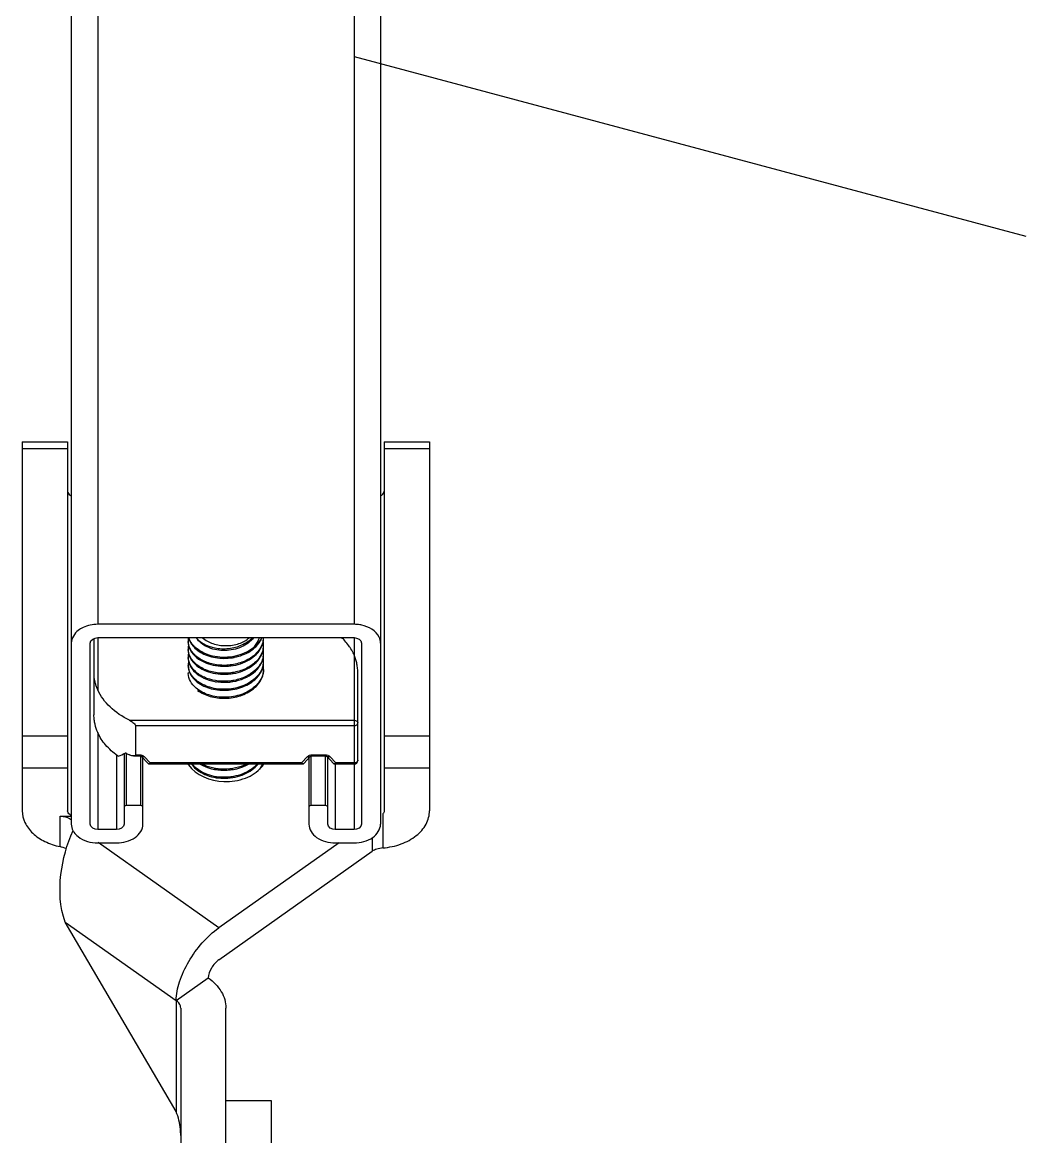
# Model space of a CAD drawing. Extents: x 27938 to 1507990, y 110129 to 923079.
# Drawn here: x 556989 to 558535, y 377082 to 378799 of the extents above; entities that cross this region are included whole.
import ezdxf

# ---------------------------------------------------------------- set-up
doc = ezdxf.new("R2010")
doc.units = 0
doc.header["$LTSCALE"] = 1000
doc.header["$MEASUREMENT"] = 0
doc.styles.get("Standard").update_dxf_attribs({"font": 'gbenor.shx', "bigfont": 'gbcbig.shx'})
doc.dimstyles.get("Standard").update_dxf_attribs({"dimtxt": 0.18, "dimasz": 0.18, "dimexe": 0.18, "dimexo": 0.0625, "dimgap": 0.09, "dimtad": 0, "dimtih": 1, "dimtoh": 1, "dimdec": 4, "dimzin": 0, "dimdsep": 46, "dimtxsty": 'Standard', "dimcen": 0.09, "dimadec": 0, "dimazin": 0, "dimtfac": 1, "dimtdec": 4, "dimtofl": 0, "dimtmove": 0, "dimatfit": 3, "dimfxl": 1, "dimtolj": 1, "dimtzin": 0, "dimarcsym": 0})

msp = doc.modelspace()

# ---------------------------------------------------------------- linework, layer by layer
at = {"linetype": 'Continuous'}
for p, q in [((557105.7, 380956.8), (557105.7, 377871.3)), ((557500.6, 380956.8), (557500.6, 377871.3)), ((557065, 380928.1), (557065, 377563.3)), ((557541.3, 380928.1), (557541.3, 377563.3)), ((556989.5, 378152.5), (557059.2, 378152.5)), ((556989.5, 378152.5), (556989.5, 377583.8)), ((556989.5, 378142.3), (557059.2, 378142.3)), ((557059.2, 378152.5), (557059.2, 377583.8)), ((557547.1, 378152.5), (557616.8, 378152.5)), ((557547.1, 378152.5), (557547.1, 377583.8)), ((557547.1, 378142.3), (557616.8, 378142.3)), ((557616.8, 378152.5), (557616.8, 377583.8)), ((557500.6, 377871.3), (557105.7, 377871.3)), ((557099.8, 377849.6), (557099.8, 377731.7)), ((557105.7, 377850.8), (557500.6, 377850.8)), ((557105.7, 377850.8), (557105.7, 377770.2)), ((557500.6, 377850.8), (557500.6, 377555.1)), ((557094, 377563.3), (557094, 377842.5)), ((557512.2, 377842.5), (557512.2, 377563.3)), ((557506.4, 377661.8), (557506.4, 377797.4)), ((557154.5, 377723.4), (557500.6, 377723.4)), ((557163.7, 377715.2), (557500.6, 377715.2)), ((557163.7, 377715.2), (557163.7, 377670.1)), ((557059.2, 377698.8), (556989.5, 377698.8)), ((557105.7, 377704.5), (557105.7, 377555.1)), ((557616.8, 377698.8), (557547.1, 377698.8)), ((557134.7, 377669.8), (557134.7, 377555.1)), ((557146.3, 377672.8), (557146.3, 377563.3)), ((557149.8, 377592), (557149.8, 377672.4)), ((557160.8, 377668.4), (557170.6, 377668.4)), ((557163.7, 377670.1), (557170.6, 377670.1)), ((557170.6, 377670.1), (557170.6, 377668.4)), ((557171.9, 377592), (557171.9, 377668.4)), ((557173.2, 377667.6), (557183.3, 377656.9)), ((557175.4, 377563.3), (557175.4, 377665.3)), ((557177.4, 377667.5), (557186.6, 377657.7)), ((557419.7, 377657.7), (557186.6, 377657.7)), ((557419.7, 377657.7), (557428.9, 377667.5)), ((557423, 377656.9), (557433.1, 377667.6)), ((557430.9, 377665.3), (557430.9, 377563.3)), ((557434.4, 377592), (557434.4, 377667.6)), ((557435.6, 377670.1), (557456.4, 377670.1)), ((557435.6, 377670.1), (557435.6, 377668.4)), ((557435.6, 377668.4), (557456.4, 377668.4)), ((557456.4, 377670.1), (557456.4, 377668.4)), ((557456.5, 377592), (557456.5, 377668.4)), ((557458.9, 377667.6), (557469, 377656.9)), ((557459.9, 377563.3), (557459.9, 377666.5)), ((557463.1, 377667.5), (557472.3, 377657.7)), ((557500.6, 377657.7), (557472.3, 377657.7)), ((557059.2, 377649.5), (556989.5, 377649.5)), ((557421, 377656), (557185.3, 377656)), ((557500.6, 377656), (557471, 377656)), ((557471.6, 377656), (557471.6, 377555.1)), ((557616.8, 377649.5), (557547.1, 377649.5)), ((557171.9, 377592), (557149.8, 377592)), ((557456.5, 377592), (557434.4, 377592)), ((557047.6, 377575.6), (557065, 377575.6)), ((557047.6, 377528.7), (557047.6, 377575.6)), ((557545.1, 377579.2), (557545.1, 377526.7)), ((557134.7, 377555.1), (557105.7, 377555.1)), ((557500.6, 377555.1), (557471.6, 377555.1)), ((557528.6, 377542.7), (557528.6, 377521.5)), ((557105.7, 377534.5), (557134.7, 377534.5)), ((557292.4, 377403.7), (557106.2, 377535.3)), ((557477.4, 377534.5), (557292.4, 377403.7)), ((557292.4, 377354.4), (557528.6, 377521.5)), ((557471.6, 377534.5), (557500.6, 377534.5)), ((557055.5, 377412.5), (557226.6, 377291.5)), ((557226.6, 377120.4), (557055.5, 377412.5)), ((557226.6, 377291.5), (557275.9, 377326.4)), ((557226.6, 377291.5), (557226.6, 377120.4)), ((557233.5, 377279.9), (557233.5, 376672.9)), ((557303.1, 377003.5), (557303.1, 377279.9)), ((557303.1, 377137.5), (557372.8, 377137.5)), ((557372.8, 377137.5), (557372.8, 376614.8))]:
    msp.add_line(p, q, dxfattribs=at)
for points in [[(557183.3, 377656.9), (557183.9, 377656.4), (557184.8, 377656.1), (557185.3, 377656)], [(557421, 377656), (557421.5, 377656.1), (557422.4, 377656.4), (557423, 377656.9)], [(557469, 377656.9), (557469.6, 377656.4), (557470.5, 377656.1), (557471, 377656)], [(557149.8, 377592), (557148.1, 377591.7), (557146.8, 377590.8), (557146.3, 377589.6)], [(557175.4, 377589.6), (557174.9, 377590.8), (557173.6, 377591.7), (557171.9, 377592)], [(557434.4, 377592), (557432.6, 377591.7), (557431.4, 377590.8), (557430.9, 377589.6)], [(557459.9, 377589.6), (557459.5, 377590.8), (557458.2, 377591.7), (557456.5, 377592)]]:
    msp.add_lwpolyline(points, dxfattribs=at)
for centre, radius, start, end in [((557500.6, 377814.4), 56.9, 80.8706, 90.0189), ((557501, 377816.7), 54.6, 78.0323, 80.8417), ((557271.7, 377846.1), 26.6, 169.9347, 179.9645), ((557328.9, 377852.3), 32.4, 348.9029, 357.1916), ((557329, 377850.8), 32.2, 349.8101, 359.9705), ((557414.8, 377780.9), 96.7, 42.2494, 46.358), ((557271.3, 377846.1), 26.3, 180.0024, 183.3202), ((557271.7, 377844.6), 26.7, 180.052, 191.6603), ((557271.8, 377833.8), 26.7, 168.2082, 179.9468), ((557271.3, 377833.8), 26.3, 180.0025, 183.319), ((557271.8, 377832.3), 26.7, 180.0522, 191.7103), ((557327.4, 377851.1), 33.8, 339.139, 349.3386), ((557327.6, 377838.7), 33.7, 339.3218, 350.2377), ((557328.2, 377852.5), 33, 346.6926, 347.1405), ((557328.3, 377852.4), 32.9, 347.1396, 348.9145), ((557328.6, 377840.1), 32.6, 348.6302, 349.8187), ((557328.7, 377850.8), 32.5, 349.4125, 349.8194), ((557328.7, 377840), 32.5, 349.8191, 350.9299), ((557328.7, 377838.5), 32.5, 350.3157, 352.5466), ((557329, 377827.6), 32.2, 0.0308, 9.7049), ((557328.7, 377839.9), 32.5, 8.7721, 9.1529), ((557329.1, 377840), 32.1, 0.0241, 8.7833), ((557329, 377840), 32.2, 350.9257, 355.6647), ((557329.2, 377838.4), 32, 352.5397, 359.9837), ((557329.2, 377840), 32, 355.6713, 356.5908), ((557329.3, 377840), 31.9, 357.2291, 359.9993), ((557329.3, 377840), 31.9, 356.5909, 357.2293), ((557271.8, 377821.5), 26.7, 168.2604, 179.9474), ((557271.3, 377821.5), 26.3, 180.0024, 183.3198), ((557271.7, 377820), 26.7, 180.0496, 191.3679), ((557271.8, 377809.1), 26.7, 167.9094, 179.9433), ((557300.7, 377885.6), 66.9, 280.123, 282.928), ((557328.9, 377827.7), 32.4, 348.9773, 357.229), ((557328.9, 377815.4), 32.3, 349.2692, 357.2332), ((557329, 377815.3), 32.2, 0.0332, 10.0184), ((557329, 377826.1), 32.2, 350.6115, 359.9707), ((557329, 377813.8), 32.2, 350.5969, 359.9706), ((557329.4, 377827.7), 31.8, 357.2509, 359.9984), ((557329.4, 377815.3), 31.8, 357.2538, 359.9983), ((557271.3, 377809.2), 26.3, 180.0025, 183.3152), ((557271.3, 377796.9), 26.3, 180.0025, 183.3152), ((557329, 377803), 32.2, 0.0332, 10.0043), ((557329.4, 377803), 31.8, 357.2538, 359.9983), ((557299.7, 377844.6), 62.9, 257.5731, 259.6973), ((557315.2, 377811.5), 48.6, 311.8202, 317.3511), ((557214, 377791.6), 135.3, 241.7354, 243.9434), ((557500.6, 377661.8), 5.81, 270.0008, 359.9997), ((557279, 377677.4), 40.5, 211.9656, 213.5353), ((557271.3, 377658.9), 26.3, 186.2145, 188.3209), ((557272.6, 377661.5), 27.5, 191.5191, 196.3654), ((557279.8, 377676), 35.7, 214.1434, 218.9006), ((557280.9, 377676.9), 37.1, 218.8725, 219.1531), ((557281.3, 377677.2), 37.7, 219.1564, 220.767), ((557325.6, 377666.7), 35.8, 334.3672, 341.5372), ((557326.8, 377666.2), 34.5, 341.5792, 342.7354), ((557329.6, 377655.4), 31.6, 0.9501, 1.1978), ((557089.8, 377565), 25.2, 207.6898, 214.3075)]:
    msp.add_arc(centre, radius, start, end, dxfattribs=at)
msp.add_ellipse((557226.8, 377826.9), major_axis=(118.4, 158.3), ratio=0.292406, start_param=3.562723, end_param=3.670193, dxfattribs=at)
for points, knots in [([(557059.2, 378076.6), (557059.2, 378075.9), (557059.8, 378072.7), (557062.7, 378070.5), (557064.9, 378069.5)], [0, 0, 0, 0, 0.22722, 1, 1, 1, 1]), ([(557541.3, 378069.5), (557542.2, 378069.9), (557544.9, 378071.3), (557547.1, 378074.4), (557547.1, 378076.6)], [0, 0, 0, 0, 0.2888, 1, 1, 1, 1]), ([(557083.3, 377866.6), (557080.6, 377865.3), (557071.7, 377860.2), (557065, 377849.9), (557065, 377842.5)], [0, 0, 0, 0, 0.286732, 1, 1, 1, 1]), ([(557541.3, 377842.5), (557541.3, 377845.6), (557537.9, 377859.8), (557522.9, 377867.8), (557512.3, 377870.1)], [0, 0, 0, 0, 0.221136, 1, 1, 1, 1]), ([(557344.1, 377834), (557336.3, 377828.1), (557317, 377820.2), (557291.4, 377819.7), (557272.3, 377825.1), (557260.2, 377831.6), (557251, 377840.1), (557247.3, 377847.2), (557246.2, 377850.7)], [0, 0, 0, 0, 0.262112, 0.537776, 0.66937, 0.790942, 0.900704, 1, 1, 1, 1]), ([(557257.3, 377850.7), (557265.3, 377841), (557282.4, 377834.2), (557302.1, 377833.4), (557316.1, 377835), (557326.3, 377838.6), (557332.2, 377842.1)], [0, 0, 0, 0, 0.471992, 0.606824, 0.74197, 1, 1, 1, 1]), ([(557345.7, 377850.7), (557341, 377844.5), (557326.9, 377834.4), (557301.9, 377829.4), (557277.4, 377833.2), (557263.5, 377842.4), (557259.3, 377848.2)], [0, 0, 0, 0, 0.241934, 0.512224, 0.776098, 1, 1, 1, 1]), ([(557266.9, 377850.7), (557271.6, 377846.6), (557283.4, 377840.4), (557303.1, 377837.4), (557322.9, 377840.4), (557334.7, 377846.6), (557339.3, 377850.7)], [0, 0, 0, 0, 0.238191, 0.5, 0.761809, 1, 1, 1, 1]), ([(557332.2, 377842.1), (557333.3, 377842.7), (557337.5, 377845.1), (557341.3, 377848.1), (557343.7, 377850.7)], [0, 0, 0, 0, 0.261206, 1, 1, 1, 1]), ([(557344.1, 377834), (557345.4, 377835.2), (557349.8, 377840.2), (557353.1, 377846.1), (557354.7, 377850.7)], [0, 0, 0, 0, 0.260314, 1, 1, 1, 1]), ([(557344.1, 377834), (557345.8, 377835.1), (557351.6, 377839.7), (557356.3, 377845.8), (557358.5, 377850.7)], [0, 0, 0, 0, 0.267033, 1, 1, 1, 1]), ([(557360.3, 377844.9), (557359.1, 377839.5), (557353.4, 377828.8), (557338.9, 377817), (557320.1, 377809.6), (557299.4, 377807.2), (557279, 377810), (557261.6, 377817.7), (557249.1, 377829.4), (557245.4, 377839.7), (557245.1, 377844.6)], [0, 0, 0, 0, 0.111968, 0.236912, 0.374448, 0.518156, 0.658848, 0.787879, 0.900583, 1, 1, 1, 1]), ([(557360.6, 377833.6), (557359.5, 377828.2), (557354.2, 377817.3), (557339.8, 377805.2), (557321, 377797.5), (557300.1, 377794.9), (557279.6, 377797.6), (557261.9, 377805.2), (557249.2, 377817), (557245.4, 377827.4), (557245.1, 377832.3)], [0, 0, 0, 0, 0.111438, 0.235731, 0.372938, 0.516745, 0.657844, 0.787365, 0.900423, 1, 1, 1, 1]), ([(557247.7, 377845.3), (557248, 377844.6), (557249.6, 377841.5), (557251.7, 377838.6), (557253.5, 377836.7)], [0, 0, 0, 0, 0.24232, 1, 1, 1, 1]), ([(557247.7, 377833), (557248, 377832.3), (557249.6, 377829.1), (557251.7, 377826.3), (557253.5, 377824.4)], [0, 0, 0, 0, 0.242292, 1, 1, 1, 1]), ([(557253.5, 377836.7), (557258.4, 377831.2), (557272.4, 377822.5), (557297, 377817.6), (557322.6, 377820.5), (557338.5, 377828), (557344.9, 377833.1)], [0, 0, 0, 0, 0.225132, 0.482573, 0.749584, 1, 1, 1, 1]), ([(557253.5, 377824.4), (557259.5, 377817.8), (557272.3, 377810.6), (557291.1, 377806.6), (557306.6, 377806.3), (557322, 377809), (557339.9, 377815.9), (557351.4, 377825.3), (557356, 377833)], [0, 0, 0, 0, 0.231819, 0.363306, 0.499507, 0.635491, 0.766568, 1, 1, 1, 1]), ([(557344.9, 377833.1), (557345.5, 377833.5), (557347.8, 377835.4), (557349.9, 377837.4), (557351.4, 377839.1)], [0, 0, 0, 0, 0.25532, 1, 1, 1, 1]), ([(557351.4, 377839.1), (557351.8, 377839.6), (557353.5, 377841.5), (557355, 377843.7), (557356, 377845.3)], [0, 0, 0, 0, 0.254857, 1, 1, 1, 1]), ([(557494.5, 377835.5), (557493.9, 377836.4), (557491.4, 377840), (557488.6, 377843.5), (557486.4, 377845.9)], [0, 0, 0, 0, 0.245927, 1, 1, 1, 1]), ([(557500.6, 377824.5), (557500.2, 377825.5), (557498.4, 377829.3), (557496.3, 377832.9), (557494.5, 377835.5)], [0, 0, 0, 0, 0.246381, 1, 1, 1, 1]), ([(557356, 377809.8), (557350.2, 377800.3), (557334.6, 377789.3), (557311.3, 377783.5), (557292.1, 377783.1), (557274.1, 377787.1), (557259, 377795), (557248.4, 377806.2), (557245.3, 377815.5), (557245.1, 377820)], [0, 0, 0, 0, 0.247397, 0.387799, 0.530345, 0.667239, 0.791958, 0.901708, 1, 1, 1, 1]), ([(557245.6, 377814.7), (557246.4, 377810.4), (557250.7, 377801.6), (557262.1, 377791.5), (557277.4, 377784.5), (557295.2, 377781.4), (557313.8, 377782.3), (557336.1, 377788.6), (557350.9, 377799.5), (557356.3, 377808.8)], [0, 0, 0, 0, 0.099803, 0.212169, 0.338787, 0.476105, 0.61766, 0.756186, 1, 1, 1, 1]), ([(557247.7, 377820.7), (557248, 377819.9), (557249.6, 377816.8), (557251.7, 377814), (557253.5, 377812)], [0, 0, 0, 0, 0.242309, 1, 1, 1, 1]), ([(557253.5, 377812), (557259.4, 377805.5), (557272.3, 377798.3), (557291.1, 377794.3), (557306.6, 377794), (557322, 377796.6), (557339.9, 377803.5), (557351.4, 377813), (557356, 377820.7)], [0, 0, 0, 0, 0.231805, 0.363293, 0.499495, 0.635484, 0.766566, 1, 1, 1, 1]), ([(557312.4, 377819.7), (557310.2, 377819.3), (557301.5, 377818.2), (557292.6, 377818.7), (557286.2, 377820.1)], [0, 0, 0, 0, 0.253006, 1, 1, 1, 1]), ([(557360.6, 377821.5), (557360.4, 377820.5), (557359.4, 377816.4), (557357.7, 377812.5), (557356, 377809.8)], [0, 0, 0, 0, 0.245205, 1, 1, 1, 1]), ([(557506.4, 377797.4), (557506.4, 377798.7), (557506.2, 377801.1), (557505.7, 377806), (557504.4, 377813.9), (557502.4, 377820.5), (557500.6, 377824.5)], [0, 0, 0, 0, 0.138161, 0.267841, 0.521134, 1, 1, 1, 1]), ([(557245, 377807.6), (557245, 377802.9), (557247.9, 377792.9), (557255, 377785.4), (557259.1, 377782.2)], [0, 0, 0, 0, 0.471695, 1, 1, 1, 1]), ([(557257.3, 377785.2), (557253.8, 377788.2), (557248, 377794.9), (557245.3, 377803.5), (557245.1, 377807.7)], [0, 0, 0, 0, 0.52477, 1, 1, 1, 1]), ([(557257.1, 377773.1), (557253.7, 377776), (557247.9, 377782.7), (557245.3, 377791.2), (557245.1, 377795.3)], [0, 0, 0, 0, 0.524463, 1, 1, 1, 1]), ([(557316.2, 377795.8), (557313.7, 377795.2), (557303.5, 377793.4), (557292.9, 377793.9), (557285.4, 377795.7)], [0, 0, 0, 0, 0.252464, 1, 1, 1, 1]), ([(557313.4, 377807.5), (557311.2, 377807.1), (557302.2, 377805.8), (557293, 377806.3), (557286.4, 377807.7)], [0, 0, 0, 0, 0.252727, 1, 1, 1, 1]), ([(557361.2, 377801.5), (557361, 377797.4), (557358.9, 377788.9), (557353.9, 377781.8), (557351, 377778.6)], [0, 0, 0, 0, 0.483641, 1, 1, 1, 1]), ([(557357.5, 377800.3), (557357.1, 377799.4), (557355.3, 377796.1), (557352.9, 377793), (557351, 377790.9)], [0, 0, 0, 0, 0.24363, 1, 1, 1, 1]), ([(557351.7, 377777.8), (557354.6, 377781.2), (557359.4, 377788.6), (557361.2, 377797.3), (557361.2, 377801.5)], [0, 0, 0, 0, 0.515614, 1, 1, 1, 1]), ([(557351.7, 377790.1), (557352.2, 377790.7), (557354.3, 377793.2), (557356.1, 377796), (557357.2, 377798.1)], [0, 0, 0, 0, 0.256096, 1, 1, 1, 1]), ([(557357.2, 377798.1), (557357.7, 377798.9), (557359.3, 377802.3), (557360.3, 377805.8), (557360.8, 377808.6)], [0, 0, 0, 0, 0.255239, 1, 1, 1, 1]), ([(557360.6, 377809.4), (557360.5, 377808.6), (557359.8, 377805.4), (557358.6, 377802.4), (557357.5, 377800.3)], [0, 0, 0, 0, 0.246649, 1, 1, 1, 1]), ([(557099.8, 377789.2), (557099.8, 377789.7), (557100.2, 377786.7), (557100.4, 377785.6), (557101, 377783), (557101.6, 377780.6), (557102.4, 377778.1), (557103.7, 377774.6), (557104.9, 377772), (557105.7, 377770.2)], [0, 0, 0, 0, 0.078745, 0.19228, 0.31189, 0.436571, 0.566746, 0.703259, 1, 1, 1, 1]), ([(557351, 377790.9), (557345.5, 377784.9), (557330.7, 377775.4), (557305, 377769.9), (557279, 377772.5), (557263.3, 377780.1), (557257.3, 377785.2)], [0, 0, 0, 0, 0.239543, 0.50309, 0.765417, 1, 1, 1, 1]), ([(557259.1, 377782.2), (557265.4, 377777.4), (557281.2, 377770.4), (557307, 377768.5), (557332.2, 377774.5), (557346.5, 377784.2), (557351.7, 377790.1)], [0, 0, 0, 0, 0.237667, 0.50065, 0.762696, 1, 1, 1, 1]), ([(557315.6, 377783.3), (557313.3, 377782.8), (557304.4, 377781.3), (557295.1, 377781.5), (557288.4, 377782.7)], [0, 0, 0, 0, 0.251553, 1, 1, 1, 1]), ([(557345.4, 377771.8), (557346, 377772.3), (557348.2, 377774.1), (557350.3, 377776.2), (557351.7, 377777.8)], [0, 0, 0, 0, 0.255282, 1, 1, 1, 1]), ([(557154.5, 377723.4), (557143.7, 377728.8), (557124.2, 377741.5), (557110.1, 377760.4), (557105.7, 377770.2)], [0, 0, 0, 0, 0.528487, 1, 1, 1, 1]), ([(557347.6, 377775.3), (557341.8, 377770), (557326.9, 377761.8), (557302.1, 377757.6), (557277.5, 377760.8), (557262.8, 377768.2), (557257.1, 377773.1)], [0, 0, 0, 0, 0.244054, 0.507922, 0.767735, 1, 1, 1, 1]), ([(557259.6, 377769.5), (557265.3, 377765.3), (557279.2, 377758.9), (557302.3, 377756.2), (557325.5, 377760), (557339.6, 377767.2), (557345.4, 377771.8)], [0, 0, 0, 0, 0.234486, 0.493055, 0.755143, 1, 1, 1, 1]), ([(557315.5, 377771), (557313.3, 377770.5), (557304.2, 377768.9), (557294.8, 377769.2), (557288.1, 377770.4)], [0, 0, 0, 0, 0.251672, 1, 1, 1, 1]), ([(557105.7, 377704.5), (557103.8, 377708.6), (557101.9, 377715.2), (557100.5, 377723.1), (557100.1, 377727.9), (557099.8, 377730.4), (557099.8, 377731.7)], [0, 0, 0, 0, 0.478872, 0.732167, 0.861849, 1, 1, 1, 1]), ([(557154.5, 377723.4), (557156.4, 377722.5), (557159.3, 377720.8), (557162.4, 377718), (557163.7, 377716.2), (557163.7, 377715.2)], [0, 0, 0, 0, 0.508644, 0.771516, 1, 1, 1, 1]), ([(557500.6, 377723.4), (557502, 377723.4), (557504.2, 377722.9), (557506.1, 377721), (557506.4, 377719.9), (557506.4, 377719.3)], [0, 0, 0, 0, 0.552527, 0.789194, 1, 1, 1, 1]), ([(557500.6, 377715.2), (557502, 377715.2), (557504.2, 377715.8), (557506.1, 377717.6), (557506.4, 377718.8), (557506.4, 377719.3)], [0, 0, 0, 0, 0.552515, 0.789179, 1, 1, 1, 1]), ([(557136, 377668.8), (557129.4, 377673.6), (557117.5, 377684.2), (557108.7, 377697.6), (557105.7, 377704.5)], [0, 0, 0, 0, 0.520159, 1, 1, 1, 1]), ([(557137.1, 377668.3), (557137, 377668.3), (557136.6, 377668.4), (557136.3, 377668.6), (557136, 377668.8)], [0, 0, 0, 0, 0.224258, 1, 1, 1, 1]), ([(557149.9, 377672.4), (557149.7, 377672.5), (557149.1, 377672.8), (557148.4, 377673), (557147.9, 377672.8)], [0, 0, 0, 0, 0.298771, 1, 1, 1, 1]), ([(557160.9, 377668.4), (557160.3, 377668.4), (557158.1, 377668.6), (557156, 377669.3), (557154.5, 377670.1)], [0, 0, 0, 0, 0.232638, 1, 1, 1, 1]), ([(557163.7, 377670.1), (557163.7, 377669.8), (557163.5, 377669.1), (557162.5, 377668.4), (557161.5, 377668.4), (557160.9, 377668.4)], [0, 0, 0, 0, 0.239055, 0.472377, 1, 1, 1, 1]), ([(557170.6, 377670.1), (557171, 377670.1), (557172.7, 377670), (557174.3, 377669.5), (557175.4, 377669)], [0, 0, 0, 0, 0.258297, 1, 1, 1, 1]), ([(557170.6, 377668.4), (557171.2, 377668.4), (557172.1, 377668.2), (557173, 377667.8), (557173.2, 377667.6)], [0, 0, 0, 0, 0.694252, 1, 1, 1, 1]), ([(557175.3, 377666.9), (557175.1, 377666.9), (557174.3, 377666.9), (557173.5, 377667.2), (557173.2, 377667.6)], [0, 0, 0, 0, 0.28225, 1, 1, 1, 1]), ([(557177.4, 377667.5), (557177.2, 377667.4), (557176.6, 377667.1), (557175.8, 377666.9), (557175.3, 377666.9)], [0, 0, 0, 0, 0.268193, 1, 1, 1, 1]), ([(557186.6, 377657.7), (557186.3, 377657.5), (557185.7, 377657), (557184.6, 377656.4), (557183.6, 377656.5), (557183.3, 377656.9)], [0, 0, 0, 0, 0.333929, 0.607776, 1, 1, 1, 1]), ([(557185.3, 377656), (557185.5, 377656), (557186.1, 377656.7), (557186.4, 377657.3), (557186.6, 377657.7)], [0, 0, 0, 0, 0.344146, 1, 1, 1, 1]), ([(557423, 377656.9), (557422.7, 377656.5), (557421.7, 377656.4), (557420.6, 377657), (557420, 377657.5), (557419.7, 377657.7)], [0, 0, 0, 0, 0.392224, 0.666072, 1, 1, 1, 1]), ([(557419.7, 377657.7), (557419.9, 377657.3), (557420.2, 377656.7), (557420.7, 377656), (557421, 377656)], [0, 0, 0, 0, 0.655854, 1, 1, 1, 1]), ([(557428.9, 377667.5), (557429, 377667.4), (557429.7, 377667.1), (557430.4, 377666.9), (557430.9, 377666.9)], [0, 0, 0, 0, 0.268193, 1, 1, 1, 1]), ([(557430.9, 377669), (557431.2, 377669.1), (557432.7, 377669.8), (557434.4, 377670.1), (557435.6, 377670.1)], [0, 0, 0, 0, 0.240525, 1, 1, 1, 1]), ([(557430.9, 377666.9), (557431.1, 377666.9), (557431.9, 377666.9), (557432.7, 377667.2), (557433.1, 377667.6)], [0, 0, 0, 0, 0.28225, 1, 1, 1, 1]), ([(557433.1, 377667.6), (557433.3, 377667.8), (557434.1, 377668.2), (557435, 377668.4), (557435.6, 377668.4)], [0, 0, 0, 0, 0.30582, 1, 1, 1, 1]), ([(557456.4, 377668.4), (557457, 377668.4), (557457.9, 377668.2), (557458.7, 377667.8), (557458.9, 377667.6)], [0, 0, 0, 0, 0.694252, 1, 1, 1, 1]), ([(557463.1, 377667.5), (557462.9, 377667.4), (557461.8, 377667), (557460.7, 377666.8), (557459.9, 377667)], [0, 0, 0, 0, 0.286288, 1, 1, 1, 1]), ([(557460, 377669.5), (557460.3, 377669.4), (557461.4, 377668.9), (557462.5, 377668.2), (557463.1, 377667.5)], [0, 0, 0, 0, 0.265871, 1, 1, 1, 1]), ([(557472.3, 377657.7), (557472, 377657.5), (557471.4, 377657), (557470.4, 377656.4), (557469.4, 377656.5), (557469, 377656.9)], [0, 0, 0, 0, 0.333929, 0.607776, 1, 1, 1, 1]), ([(557471, 377656), (557471.3, 377656), (557471.8, 377656.7), (557472.1, 377657.3), (557472.3, 377657.7)], [0, 0, 0, 0, 0.344146, 1, 1, 1, 1]), ([(557506.4, 377661.8), (557506.4, 377661.3), (557506.1, 377660.1), (557504.2, 377658.3), (557502, 377657.7), (557500.6, 377657.7)], [0, 0, 0, 0, 0.210821, 0.447485, 1, 1, 1, 1]), ([(557245.3, 377655), (557256.4, 377638.2), (557291.7, 377625.4), (557332.6, 377631.8), (557351.7, 377643.5), (557358.1, 377651.1)], [0, 0, 0, 0, 0.487782, 0.759802, 1, 1, 1, 1]), ([(557351.5, 377656), (557345.5, 377649.2), (557328.8, 377638.7), (557300, 377633.9), (557272, 377638.8), (557256.3, 377649.4), (557251.3, 377656)], [0, 0, 0, 0, 0.244143, 0.51353, 0.775518, 1, 1, 1, 1]), ([(557252.8, 377652.6), (557258.3, 377646.3), (557274.5, 377636.4), (557302.7, 377632.4), (557331.1, 377638.1), (557347.3, 377649.1), (557352.9, 377656)], [0, 0, 0, 0, 0.228358, 0.491922, 0.759562, 1, 1, 1, 1]), ([(557263.6, 377655.9), (557274.3, 377649.4), (557300.6, 377643.4), (557326.7, 377649.4), (557338, 377655.9)], [0, 0, 0, 0, 0.491142, 1, 1, 1, 1]), ([(557335.1, 377655.9), (557324.4, 377650.5), (557300.5, 377645.4), (557276.4, 377650.5), (557266.2, 377656)], [0, 0, 0, 0, 0.508141, 1, 1, 1, 1]), ([(557313.9, 377647.5), (557311.5, 377647), (557301.8, 377645.6), (557291.7, 377646.2), (557284.6, 377648)], [0, 0, 0, 0, 0.253335, 1, 1, 1, 1]), ([(557359.1, 377656), (557358.8, 377655.3), (557357.7, 377652.6), (557356.3, 377650), (557355, 377648.2)], [0, 0, 0, 0, 0.245608, 1, 1, 1, 1]), ([(557312.7, 377634.9), (557310.5, 377634.5), (557301.8, 377633.3), (557292.7, 377633.9), (557286.3, 377635.3)], [0, 0, 0, 0, 0.252903, 1, 1, 1, 1]), ([(556989.5, 377583.8), (556989.5, 377577.6), (556992.6, 377564.5), (557005.4, 377548), (557024.4, 377535.4), (557039.6, 377530.4), (557047.6, 377528.7)], [0, 0, 0, 0, 0.215862, 0.450689, 0.713102, 1, 1, 1, 1]), ([(557047.6, 377575.6), (557049.3, 377575.6), (557055.4, 377575.1), (557061.6, 377572.8), (557065.1, 377570)], [0, 0, 0, 0, 0.265386, 1, 1, 1, 1]), ([(557064.9, 377576.7), (557064.1, 377577.1), (557061.3, 377578.5), (557059.2, 377581.6), (557059.2, 377583.8)], [0, 0, 0, 0, 0.2888, 1, 1, 1, 1]), ([(557545.1, 377526.7), (557554.6, 377527.5), (557572.8, 377531.4), (557596.3, 377543.8), (557612.6, 377561.8), (557616.8, 377576.8), (557616.8, 377583.8)], [0, 0, 0, 0, 0.28821, 0.553531, 0.788229, 1, 1, 1, 1]), ([(557134.7, 377534.5), (557144.7, 377534.5), (557163.3, 377538.3), (557175.4, 377555.4), (557175.4, 377563.3)], [0, 0, 0, 0, 0.559767, 1, 1, 1, 1]), ([(557430.9, 377563.3), (557430.9, 377555.4), (557443, 377538.3), (557461.6, 377534.5), (557471.6, 377534.5)], [0, 0, 0, 0, 0.440233, 1, 1, 1, 1]), ([(557500.6, 377534.5), (557510.6, 377534.5), (557529.2, 377538.3), (557541.3, 377555.4), (557541.3, 377563.3)], [0, 0, 0, 0, 0.559767, 1, 1, 1, 1]), ([(557055.5, 377412.5), (557047.2, 377435.5), (557045, 377485.6), (557058.2, 377532.2), (557067.7, 377553.7)], [0, 0, 0, 0, 0.510211, 1, 1, 1, 1]), ([(557069, 377550.8), (557070.8, 377548.3), (557080.4, 377538.3), (557095.1, 377534.5), (557105.7, 377534.5)], [0, 0, 0, 0, 0.224309, 1, 1, 1, 1]), ([(557226.6, 377291.5), (557226.6, 377301.2), (557231.1, 377322.4), (557250, 377362.7), (557273.4, 377390.3), (557292.4, 377403.7)], [0, 0, 0, 0, 0.218267, 0.476674, 1, 1, 1, 1]), ([(557292.4, 377354.4), (557287.6, 377351.1), (557280.3, 377342.4), (557275.9, 377331.6), (557275.9, 377326.4)], [0, 0, 0, 0, 0.525314, 1, 1, 1, 1]), ([(557275.9, 377326.4), (557283.9, 377320.7), (557297.5, 377307.3), (557303.1, 377288.6), (557303.1, 377279.9)], [0, 0, 0, 0, 0.528923, 1, 1, 1, 1]), ([(557233.5, 377279.9), (557233.5, 377281), (557232.8, 377285.6), (557229.5, 377289.5), (557226.6, 377291.5)], [0, 0, 0, 0, 0.234763, 1, 1, 1, 1]), ([(557233.5, 377083.6), (557233.5, 377086.8), (557232.9, 377099.3), (557229.9, 377111.7), (557226.6, 377120.4)], [0, 0, 0, 0, 0.253333, 1, 1, 1, 1])]:
    msp.add_open_spline(points, degree=3, knots=knots, dxfattribs=at)
for points in [[(557094, 377870.1), (557090.3, 377869.3), (557086.7, 377868.1), (557083.3, 377866.6)], [(557105.7, 377871.3), (557101.7, 377871.3), (557097.8, 377870.9), (557094, 377870.1)], [(557094, 377842.5), (557094, 377847.3), (557100.9, 377850.8), (557105.7, 377850.8)], [(557245.8, 377850.7), (557246.2, 377848.9), (557246.9, 377847.1), (557247.7, 377845.3)], [(557356, 377845.3), (557357.1, 377847), (557358, 377848.8), (557358.8, 377850.7)], [(557500.6, 377850.8), (557505.3, 377850.8), (557512.2, 377847.3), (557512.2, 377842.5)], [(557245.6, 377839.2), (557246, 377837.1), (557246.7, 377835), (557247.7, 377833)], [(557356, 377833), (557357.2, 377834.9), (557358.2, 377836.9), (557359, 377839.1)], [(557245.6, 377826.9), (557246, 377824.8), (557246.7, 377822.7), (557247.7, 377820.7)], [(557356, 377820.7), (557357.2, 377822.6), (557358.3, 377824.7), (557359.1, 377826.9)], [(557356.3, 377808.8), (557357.4, 377810.7), (557358.3, 377812.6), (557359.1, 377814.6)], [(557359.1, 377814.6), (557359.8, 377816.6), (557360.4, 377818.7), (557360.8, 377820.9)], [(557137.7, 377668.3), (557137.5, 377668.2), (557137.3, 377668.2), (557137.1, 377668.3)], [(557175.4, 377669), (557176.1, 377668.6), (557176.8, 377668.1), (557177.4, 377667.5)], [(557428.9, 377667.5), (557429.4, 377668.1), (557430.1, 377668.6), (557430.9, 377669)], [(557456.4, 377670.1), (557457.6, 377670.1), (557458.8, 377669.9), (557460, 377669.5)], [(557459.9, 377667), (557459.5, 377667.1), (557459.2, 377667.3), (557458.9, 377667.6)], [(557358.1, 377651.1), (557359.3, 377652.6), (557360.5, 377654.2), (557361.6, 377655.9)], [(557547.1, 377583.8), (557547.1, 377582.1), (557546.2, 377580.4), (557545.1, 377579.2)], [(557065, 377563.3), (557065, 377559.8), (557065.9, 377556.3), (557067.5, 377553.3)], [(557105.7, 377555.1), (557100.9, 377555.1), (557094, 377558.5), (557094, 377563.3)], [(557146.3, 377563.3), (557146.3, 377558.5), (557139.4, 377555.1), (557134.7, 377555.1)], [(557471.6, 377555.1), (557466.8, 377555.1), (557459.9, 377558.5), (557459.9, 377563.3)], [(557512.2, 377563.3), (557512.2, 377558.5), (557505.3, 377555.1), (557500.6, 377555.1)], [(557057.4, 377525.6), (557054.3, 377527), (557051, 377528), (557047.6, 377528.7)], [(557535.4, 377524.8), (557533, 377524.1), (557530.7, 377523), (557528.6, 377521.5)], [(557545.1, 377526.7), (557541.8, 377526.4), (557538.6, 377525.8), (557535.4, 377524.8)]]:
    msp.add_open_spline(points, degree=3, dxfattribs=at)

# ---------------------------------------------------------------- leaders
msp.add_leader([(557500.6, 378746.6), (558535.1, 378469.6)], dimstyle='Standard', override={"dimgap": 20, "dimtad": 0})

doc.saveas('drawing.dxf')
